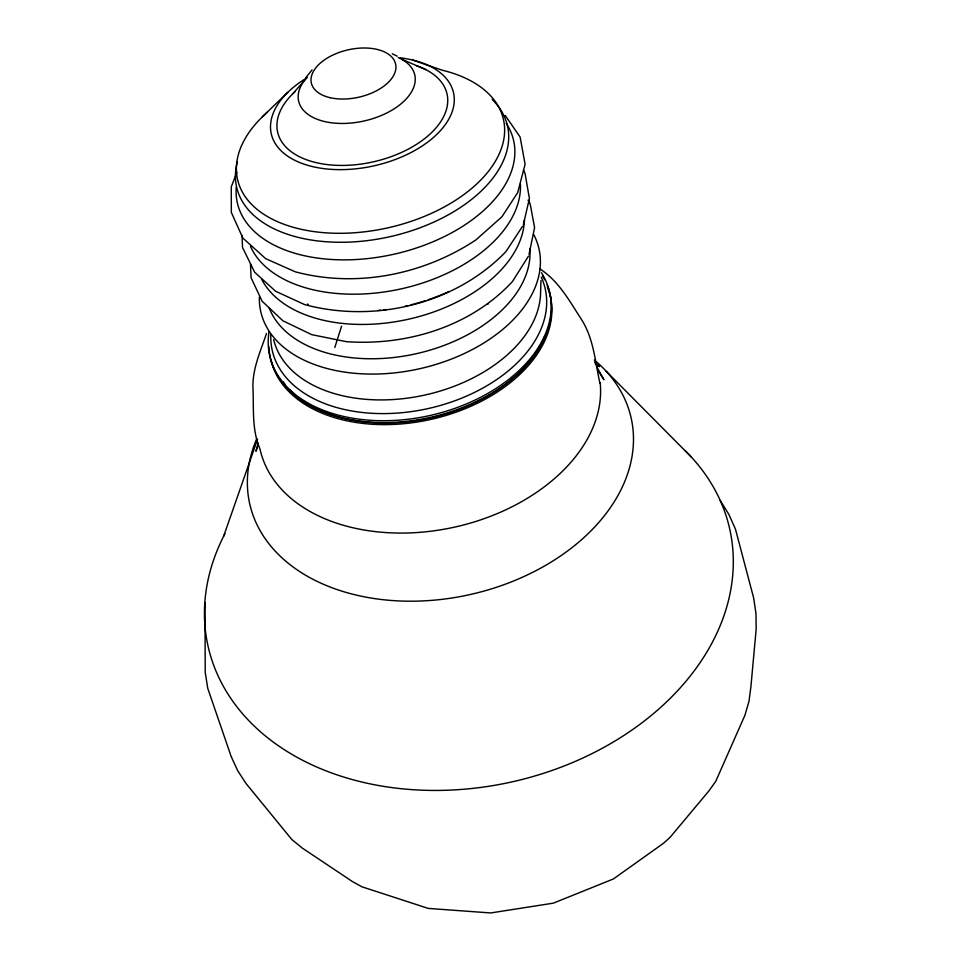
<?xml version="1.0" encoding="UTF-8"?>
<svg xmlns="http://www.w3.org/2000/svg" width="961" height="961" viewBox="0 0 961 961"><rect width="100%" height="100%" fill="white"/><g stroke="black" fill="none" stroke-linecap="round" stroke-linejoin="round"><path stroke-width="1.44" d="M204.933 602.523L205.234 672.448L207.756 688.364L231.169 756.523L237.679 770.65L245.968 783.431L291.808 839.506L302.234 848.034L352.339 881.501L361.853 886.775L428.258 908.409L490.699 912.95L553.332 903.16L613.382 878.967L663.282 843.434L669.925 837.524L708.701 791.167L715.717 781.401L744.943 715.224L748.967 701.398L750.901 686.755L756.151 629.347L755.995 613.671L753.628 597.862L735.453 529.115L728.906 514.459L720.245 500.477M540.935 280.6L540.587 292.973A136.162 88.028 -12.7 0 1 415.753 396.845A136.162 88.028 -12.7 0 1 273.669 339.617M529.03 254.317L534.58 227.637L530.268 204.417L528.094 200.188M523.313 224.85L529.403 198.495L525.054 173.545L523.589 170.133M258.221 443.237L255.962 451.25L257.812 445.676M334.788 347.51L341.575 326.175M266.497 333.527C260.347 351.822 251.686 370.237 253.055 390.046C253.728 409.722 251.962 430.36 259.975 448.931A173.497 118.491 -12.7 0 0 448.03 528.49A173.497 118.491 -12.7 0 0 600.181 382.91M223.637 536.262L257.572 439.165M236.947 172.283L231.265 186.842L231.337 212.429L242.869 238.076L265.632 258.629L295.243 271.795C356.435 288.168 423.501 274.678 475.935 239.914L501.882 216.826L517.715 192.572L525.09 164.271L520.129 137.075L505.258 115.5M528.502 256.094L512.297 281.729C470.446 326.74 406.611 345.972 346.296 341.66L311.748 334.656L282.894 320.794L262.137 301.237L251.049 277.681L250.497 263.891M522.484 226.4L505.966 251.578C455.298 304.193 374.514 323.352 304.601 304.589L275.639 291.267L254.689 272.287L242.52 247.482L242.028 235.325M305.658 77.901L312.037 69.889M292.913 93.649L307.076 77.469M262.281 116.906L287.795 92.316M487.287 304.409L488.308 303.808M412.581 60.038L442.372 70.249A136.294 80.268 -12.7 0 1 480.572 180.224A136.294 80.268 -12.7 0 1 289.153 226.051A136.294 80.268 -12.7 0 1 267.494 112.101M392.292 53.792L397.229 56.182M307.436 304.048L308.361 304.433M425.711 69.588L400.533 58.693A59.522 33.767 -12.7 0 0 398.25 57.6M540.082 269.032C558.689 281.056 569.453 300.889 581.141 318.98C593.658 338.068 595.123 361.504 599.904 383.211M594.931 362.898L599.604 366.646L596.577 364.123M606.103 371.15L691.199 456.895M528.586 200.921L529.679 202.555M597.478 369.721L603.952 379.739L597.538 368.243L594.379 359.991M400.256 57.828A93.409 53.828 -12.7 0 1 438.877 132.306A93.409 53.828 -12.7 0 1 299.724 162.541A93.409 53.828 -12.7 0 1 306.187 78.273M416.437 65.696A86.826 50.032 -12.7 0 1 428.87 135.105A86.826 50.032 -12.7 0 1 309.31 160.727A86.826 50.032 -12.7 0 1 294.919 91.751M401.926 59.438A59.522 33.767 -12.7 0 1 398.635 105.71A59.522 33.767 -12.7 0 1 320.686 120.485A59.522 33.767 -12.7 0 1 306.883 77.469M685.181 450.685A267.326 199.047 -12.7 0 1 497.618 784.789A267.326 199.047 -12.7 0 1 224.934 533.715M492.224 99.5A138.852 82.129 -12.7 0 1 394.466 235.637A138.852 82.129 -12.7 0 1 237.367 161.88M596.733 362.009A195.479 136.918 -12.7 0 1 470.986 594.354A195.479 136.918 -12.7 0 1 256.611 439.081M506.279 123.392A141.615 84.532 -12.7 0 1 396.533 253.62A141.615 84.532 -12.7 0 1 236.286 187.107M533.727 234.58A142.6 90.694 -12.7 0 1 420.582 368.519A142.6 90.694 -12.7 0 1 259.35 297.297M541.271 277.176A139.922 90.995 -12.7 0 1 426.288 408.966A139.922 90.995 -12.7 0 1 270.834 334.692M541.439 272.732A143.525 93.565 -12.7 0 1 428.57 415.813A143.525 93.565 -12.7 0 1 269.056 331.677M547.085 284.973A143.405 93.577 -12.7 0 1 430.072 417.458A143.405 93.577 -12.7 0 1 268.828 346.633M542.521 275.879A143.405 93.577 -12.7 0 1 544.671 279.723M520.406 184.044A139.417 84.94 -12.7 0 1 403.091 288.432A139.417 84.94 -12.7 0 1 250.461 246.34M524.418 220.045A136.378 84.616 -12.7 0 1 408.629 319.184A136.378 84.616 -12.7 0 1 261.572 279.074M529.847 248.815A134.204 84.916 -12.7 0 1 416.63 353.624A134.204 84.916 -12.7 0 1 269.092 307.712M547.398 287.027A143.261 93.589 -12.7 0 1 439.081 417.422A143.261 93.589 -12.7 0 1 270.99 360.051M544.599 336.494A141.219 92.256 -12.7 0 1 438.841 415.957A141.219 92.256 -12.7 0 1 302.691 400.653M292.997 392.845A141.219 92.256 -12.7 0 1 289.778 389.661M284.985 384.136A141.219 92.256 -12.7 0 1 283.267 381.853M448.979 291.507A138.324 85.133 -12.7 0 1 428.222 299.748M425.351 300.697A138.324 85.133 -12.7 0 1 415.2 303.712M413.747 304.096A138.324 85.133 -12.7 0 1 410.948 304.817M408.113 305.514A138.324 85.133 -12.7 0 1 405.266 306.163M386.526 309.502A138.324 85.133 -12.7 0 1 383.643 309.874M380.772 310.199A138.324 85.133 -12.7 0 1 377.913 310.487M329.899 97.638A43.209 24.289 -12.7 0 0 395.86 68.699A43.209 24.289 -12.7 0 0 334.608 54.248A43.209 24.289 -12.7 0 0 329.899 97.638"/></g></svg>
